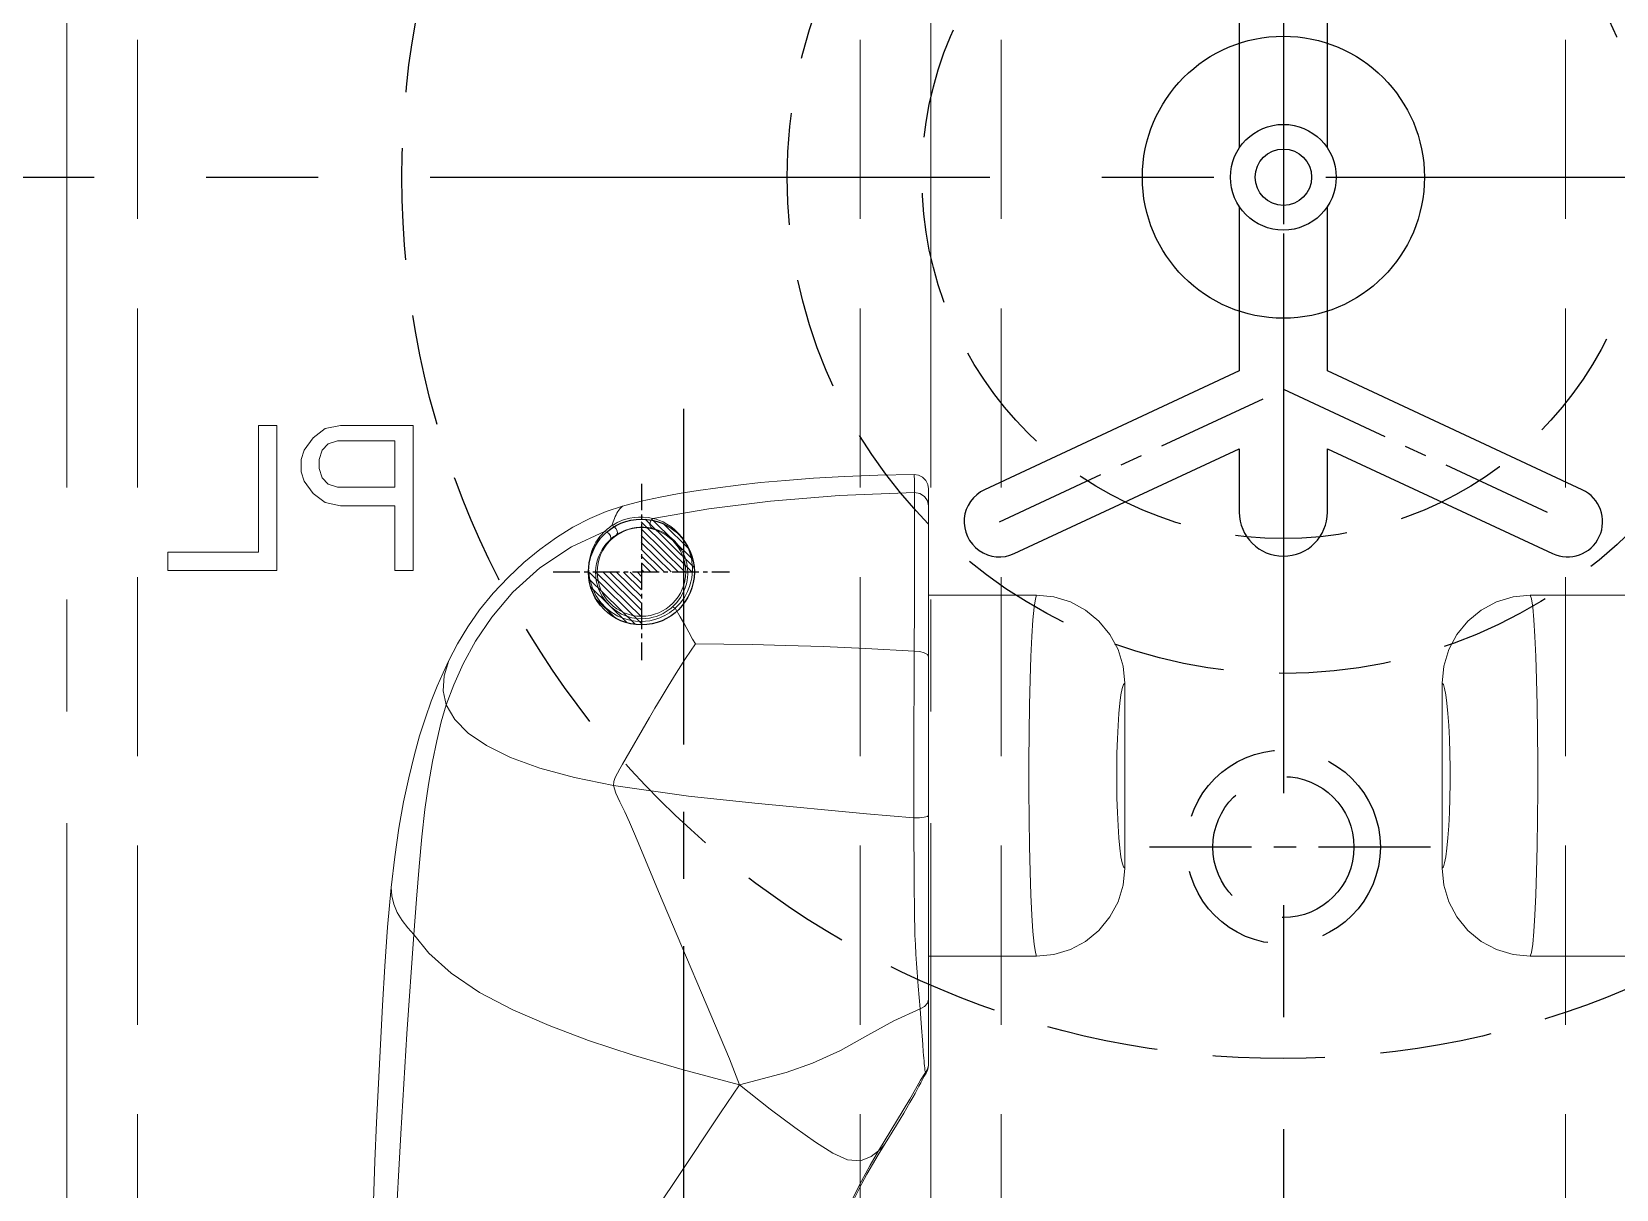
# Model space of a CAD drawing. Header units: inches. Extents: x 160917 to 162189, y -51061 to -50161.
# Drawn here: x 161835.2 to 161925.1, y -50469.6 to -50404 of the extents above; entities that cross this region are included whole.
import ezdxf

# ---------------------------------------------------------------- set-up
doc = ezdxf.new("R2010")
doc.units = ezdxf.units.IN
doc.header["$LTSCALE"] = 2
doc.header["$MEASUREMENT"] = 0
for name, pattern in [('CENTER', [50.8, 31.75, -6.35, 6.35, -6.35]), ('CENTER2', [1.125, 0.75, -0.125, 0.125, -0.125]), ('HIDDEN', [9.525, 6.35, -3.175])]:
    doc.linetypes.add(name, pattern=pattern)
doc.layers.get('0').update_dxf_attribs({"linetype": 'CONTINUOUS'})
for name, color, linetype in [('DEFAULT_1', 7, 'CENTER'), ('PIN', 4, 'CONTINUOUS'), ('Ru', 8, 'CONTINUOUS')]:
    doc.layers.add(name, color=color, linetype=linetype)
for name, color, linetype, lineweight in [('PRODUCT', 1, 'CONTINUOUS', 15), ('WR', 122, 'HIDDEN', 18), ('枕位', 75, 'CONTINUOUS', 15)]:
    doc.layers.add(name, color=color, linetype=linetype, lineweight=lineweight)

msp = doc.modelspace()

# ---------------------------------------------------------------- hatches: boundary and pattern name
at = {"layer": 'PIN', "linetype": 'Continuous'}
h = msp.add_hatch(dxfattribs=at)
h.set_pattern_fill('ANSI31', color=256, scale=2.181818, angle=90.5, style=0)
h.set_pattern_definition([(135.5, (162093.8513, -50448.18357), (-0.19115707, -0.19452285), [])])
h.paths.add_polyline_path([(161869.78, -50434.604), (161866.78, -50434.63, 0.414214), (161869.806, -50437.604)])
h.paths.add_polyline_path([(161869.754, -50431.604), (161869.78, -50434.604), (161872.78, -50434.578, 0.414214)])

# ---------------------------------------------------------------- linework, layer by layer
at = {"linetype": 'CENTER', "ltscale": 0.5}
for p, q in [((161906.192, -50212.211), (161906.192, -50612.211)), ((161756.192, -50412.211), (162056.192, -50412.211))]:
    msp.add_line(p, q, dxfattribs=at)
at = {"color": 8, "linetype": 'CENTER', "ltscale": 0.1}
msp.add_line((161914.538, -50450.211), (161898.601, -50450.211), dxfattribs=at)
at = {"color": 8, "linetype": 'HIDDEN', "ltscale": 0.5}
for centre, radius in [((161906.192, -50412.211), 50), ((161906.192, -50412.211), 28.15), ((161906.192, -50412.211), 20.5), ((161906.192, -50450.211), 5.5), ((161906.192, -50450.211), 4)]:
    msp.add_circle(centre, radius, dxfattribs=at)
msp.add_circle((161906.192, -50412.211), 8)
at = {"linetype": 'Continuous'}
msp.add_circle((161906.192, -50412.211), 1.6, dxfattribs=at)
at = {"layer": 'DEFAULT_1', "color": 2, "linetype": 'CENTER', "ltscale": 0.3}
msp.add_line((161872.192, -50535.84), (161872.192, -50424.439), dxfattribs=at)
at = {"layer": 'PIN', "linetype": 'CENTER2'}
for p, q in [((161869.78, -50429.604), (161869.78, -50439.604)), ((161864.78, -50434.604), (161874.78, -50434.604))]:
    msp.add_line(p, q, dxfattribs=at)
at = {"layer": 'PIN', "linetype": 'Continuous'}
msp.add_circle((161869.78, -50434.604), 3, dxfattribs=at)
at = {"layer": 'PRODUCT', "linetype": 'ByBlock'}
for p, q in [((161848.065, -50426.288), (161848.065, -50433.479)), ((161849.095, -50426.288), (161848.065, -50426.288)), ((161849.095, -50434.531), (161849.095, -50426.288)), ((161851.843, -50426.463), (161851.156, -50426.989)), ((161852.702, -50426.288), (161851.843, -50426.463)), ((161856.823, -50426.288), (161852.702, -50426.288)), ((161856.823, -50434.531), (161856.823, -50426.288)), ((161850.641, -50427.691), (161850.469, -50428.217)), ((161851.156, -50426.989), (161850.641, -50427.691)), ((161851.5, -50428.217), (161851.671, -50427.691)), ((161851.671, -50427.691), (161852.015, -50427.34)), ((161852.015, -50427.34), (161852.53, -50427.165)), ((161852.53, -50427.165), (161855.793, -50427.165)), ((161855.793, -50427.165), (161855.793, -50429.795)), ((161850.469, -50428.217), (161850.469, -50428.919)), ((161851.5, -50428.743), (161851.5, -50428.217)), ((161850.469, -50428.919), (161850.641, -50429.445)), ((161850.641, -50429.445), (161851.156, -50430.146)), ((161851.671, -50429.269), (161851.5, -50428.743)), ((161852.015, -50429.62), (161851.671, -50429.269)), ((161851.156, -50430.146), (161851.843, -50430.672)), ((161852.53, -50429.795), (161852.015, -50429.62)), ((161855.793, -50429.795), (161852.53, -50429.795)), ((161885.268, -50430.316), (161885.272, -50430.785)), ((161886.061, -50462.585), (161886.061, -50429.885)), ((161851.843, -50430.672), (161852.702, -50430.848)), ((161852.702, -50430.848), (161855.793, -50430.848)), ((161855.793, -50430.848), (161855.793, -50434.531)), ((161885.272, -50430.785), (161885.275, -50432.579)), ((161885.275, -50432.579), (161885.266, -50436.966)), ((161842.913, -50433.479), (161842.913, -50434.531)), ((161848.065, -50433.479), (161842.913, -50433.479)), ((161842.913, -50434.531), (161849.095, -50434.531)), ((161855.793, -50434.531), (161856.823, -50434.531)), ((161876.065, -50438.729), (161872.843, -50438.685)), ((161885.233, -50445.762), (161885.239, -50449.201)), ((161874.765, -50462.221), (161870.749, -50452.728)), ((161885.253, -50452.669), (161885.261, -50453.498)), ((161885.261, -50453.498), (161885.271, -50454.287)), ((161885.478, -50458.108), (161885.582, -50459.386)), ((161875.345, -50463.695), (161874.765, -50462.221)), ((161885.839, -50462.616), (161885.852, -50462.741)), ((161875.345, -50463.695), (161874.273, -50465.286)), ((161885.522, -50463.777), (161885.622, -50463.591)), ((161874.273, -50465.286), (161871.788, -50469.008)), ((161884.622, -50465.138), (161883.225, -50467.435))]:
    msp.add_line(p, q, dxfattribs=at)
for points in [[(161885.254, -50429.08), (161883.194, -50429.104), (161881.288, -50429.184), (161879.541, -50429.287), (161877.955, -50429.407), (161876.535, -50429.538), (161875.266, -50429.682), (161874.104, -50429.831), (161873.001, -50429.986), (161871.917, -50430.156), (161870.836, -50430.352), (161869.762, -50430.586), (161868.702, -50430.871)], [(161886.061, -50429.885), (161886.022, -50429.637), (161885.907, -50429.411), (161885.729, -50429.233), (161885.503, -50429.119), (161885.254, -50429.08)], [(161885.254, -50429.08), (161885.254, -50429.09), (161885.254, -50429.102), (161885.254, -50429.117)], [(161885.254, -50429.117), (161885.257, -50429.189), (161885.258, -50429.229), (161885.259, -50429.28), (161885.261, -50429.346), (161885.261, -50429.431)], [(161885.261, -50429.431), (161885.262, -50429.646), (161885.263, -50429.764), (161885.265, -50429.881), (161885.267, -50429.993), (161885.268, -50430.102)], [(161870.424, -50431.567), (161873.604, -50431.026), (161877.109, -50430.584), (161880.986, -50430.265), (161885.268, -50430.102)], [(161885.268, -50430.102), (161885.572, -50430.162), (161885.829, -50430.326)], [(161885.268, -50430.102), (161885.268, -50430.163), (161885.268, -50430.316)], [(161885.829, -50430.326), (161886.001, -50430.57), (161886.061, -50430.857)], [(161868.702, -50430.871), (161867.78, -50431.177), (161866.843, -50431.579), (161865.896, -50432.068), (161864.952, -50432.648), (161864.022, -50433.321), (161863.106, -50434.073), (161862.225, -50434.914), (161861.376, -50435.813), (161860.6, -50436.754), (161859.924, -50437.722), (161859.344, -50438.686), (161858.858, -50439.623)], [(161868.702, -50430.871), (161868.664, -50430.911), (161868.611, -50430.961), (161868.552, -50431.022), (161868.496, -50431.095), (161868.442, -50431.181), (161868.392, -50431.273), (161868.344, -50431.367), (161868.298, -50431.465), (161868.256, -50431.565), (161868.215, -50431.667), (161868.175, -50431.77), (161868.138, -50431.873), (161868.104, -50431.978)], [(161867.685, -50432.313), (161865.812, -50433.172), (161864.013, -50434.375), (161862.482, -50435.754), (161861.284, -50437.163), (161860.366, -50438.524), (161859.673, -50439.81), (161859.129, -50441.01), (161858.703, -50442.142)], [(161867.685, -50432.313), (161867.608, -50432.388), (161867.529, -50432.472), (161867.447, -50432.566), (161867.364, -50432.671), (161867.282, -50432.787), (161867.199, -50432.916), (161867.118, -50433.061), (161867.04, -50433.222), (161866.966, -50433.402), (161866.9, -50433.604), (161866.844, -50433.832), (161866.803, -50434.091), (161866.785, -50434.385)], [(161868.104, -50431.978), (161868.025, -50432.033), (161867.943, -50432.093), (161867.859, -50432.159), (161867.773, -50432.232), (161867.685, -50432.313)], [(161867.685, -50432.313), (161867.816, -50432.341), (161867.937, -50432.43), (161868.018, -50432.556), (161868.036, -50432.688), (161867.988, -50432.792)], [(161870.424, -50431.567), (161870.157, -50431.517), (161869.883, -50431.49), (161869.621, -50431.489), (161869.367, -50431.51), (161869.123, -50431.552), (161868.896, -50431.609), (161868.7, -50431.675), (161868.537, -50431.741), (161868.403, -50431.805), (161868.289, -50431.865), (161868.191, -50431.923), (161868.104, -50431.978)], [(161868.104, -50431.978), (161868.225, -50432.022), (161868.336, -50432.131), (161868.405, -50432.273), (161868.413, -50432.409), (161868.358, -50432.5)], [(161870.4, -50432.134), (161870.165, -50432.091), (161869.924, -50432.07), (161869.694, -50432.07), (161869.471, -50432.089), (161869.257, -50432.126), (161869.057, -50432.177), (161868.884, -50432.235), (161868.741, -50432.293), (161868.623, -50432.348), (161868.522, -50432.401), (161868.435, -50432.452), (161868.358, -50432.5)], [(161870.424, -50431.567), (161870.327, -50431.659), (161870.269, -50431.797), (161870.262, -50431.947), (161870.31, -50432.07), (161870.4, -50432.134)], [(161872.405, -50434.604), (161872.346, -50434.1), (161872.219, -50433.687), (161872.055, -50433.35), (161871.871, -50433.076), (161871.681, -50432.857), (161871.491, -50432.679), (161871.299, -50432.532), (161871.104, -50432.409), (161870.913, -50432.31), (161870.732, -50432.235), (161870.563, -50432.178), (161870.4, -50432.134)], [(161872.676, -50434.398), (161872.611, -50433.823), (161872.47, -50433.352), (161872.286, -50432.966), (161872.08, -50432.652), (161871.868, -50432.4), (161871.653, -50432.196), (161871.437, -50432.026), (161871.218, -50431.884), (161871.002, -50431.77), (161870.799, -50431.683), (161870.607, -50431.617), (161870.424, -50431.567)], [(161867.988, -50432.792), (161867.921, -50432.858), (161867.851, -50432.932), (161867.78, -50433.015), (161867.707, -50433.106), (161867.633, -50433.208), (161867.56, -50433.321), (161867.487, -50433.448), (161867.417, -50433.589), (161867.35, -50433.747), (161867.29, -50433.923), (161867.239, -50434.122), (161867.201, -50434.347), (161867.182, -50434.604)], [(161868.358, -50432.5), (161868.288, -50432.548), (161868.216, -50432.6), (161868.142, -50432.658), (161868.066, -50432.721), (161867.988, -50432.792)], [(161866.785, -50434.385), (161866.834, -50434.955), (161866.977, -50435.474), (161867.195, -50435.935), (161867.467, -50436.328), (161867.775, -50436.652), (161868.106, -50436.911), (161868.447, -50437.11), (161868.788, -50437.253), (161869.121, -50437.347), (161869.437, -50437.398), (161869.731, -50437.414), (161870.001, -50437.403), (161870.246, -50437.37), (161870.466, -50437.322), (161870.658, -50437.266), (161870.826, -50437.205), (161870.976, -50437.14), (161871.114, -50437.071), (161871.246, -50436.996), (161871.373, -50436.915), (161871.491, -50436.831), (161871.599, -50436.746), (161871.693, -50436.664)], [(161867.182, -50434.604), (161867.219, -50435.101), (161867.341, -50435.555), (161867.531, -50435.959), (161867.771, -50436.305), (161868.044, -50436.591), (161868.338, -50436.819), (161868.641, -50436.993), (161868.944, -50437.118), (161869.238, -50437.2), (161869.52, -50437.245), (161869.782, -50437.259), (161870.022, -50437.249), (161870.241, -50437.22), (161870.437, -50437.178), (161870.608, -50437.128), (161870.757, -50437.074), (161870.891, -50437.017), (161871.014, -50436.956), (161871.132, -50436.889), (161871.246, -50436.818), (161871.352, -50436.743), (161871.448, -50436.668), (161871.531, -50436.597)], [(161871.531, -50436.597), (161871.78, -50436.343), (161871.996, -50436.053), (161872.154, -50435.768), (161872.259, -50435.512), (161872.328, -50435.284), (161872.37, -50435.082), (161872.394, -50434.903), (161872.404, -50434.745), (161872.405, -50434.604)], [(161871.693, -50436.664), (161871.972, -50436.376), (161872.214, -50436.046), (161872.392, -50435.722), (161872.51, -50435.43), (161872.588, -50435.171), (161872.635, -50434.941), (161872.662, -50434.738), (161872.674, -50434.558), (161872.676, -50434.398)], [(161871.693, -50436.664), (161871.624, -50436.615), (161871.568, -50436.592), (161871.531, -50436.597)], [(161871.693, -50436.664), (161871.975, -50437.15), (161872.235, -50437.605), (161872.469, -50438.029), (161872.678, -50438.418), (161872.843, -50438.685)], [(161885.266, -50436.966), (161885.255, -50438.652), (161885.233, -50445.762)], [(161872.843, -50438.685), (161872.278, -50439.516), (161871.743, -50440.353), (161871.295, -50441.079), (161870.899, -50441.736), (161870.547, -50442.33), (161870.232, -50442.867), (161868.707, -50445.511)], [(161885.252, -50439.103), (161882.502, -50438.945), (161880.096, -50438.842), (161877.967, -50438.773), (161876.065, -50438.729)], [(161885.252, -50439.103), (161885.561, -50439.126), (161885.824, -50439.193), (161886, -50439.294), (161886.061, -50439.413)], [(161858.858, -50439.623), (161858.528, -50440.321), (161858.194, -50441.09), (161857.858, -50441.939), (161857.523, -50442.876), (161857.195, -50443.908), (161856.878, -50445.042), (161856.576, -50446.287), (161856.291, -50447.652), (161856.025, -50449.138), (161855.788, -50450.756), (161855.589, -50452.513)], [(161858.703, -50442.142), (161858.524, -50441.355), (161858.583, -50440.502), (161858.858, -50439.623)], [(161856.862, -50455.172), (161857.012, -50453.158), (161857.164, -50451.315), (161857.324, -50449.624), (161857.501, -50448.073), (161857.701, -50446.656), (161857.926, -50445.364), (161858.169, -50444.187), (161858.424, -50443.115), (161858.703, -50442.142)], [(161868.194, -50446.709), (161865.984, -50446.274), (161864.024, -50445.741), (161862.353, -50445.129), (161860.996, -50444.455), (161859.956, -50443.741), (161859.196, -50442.982), (161858.703, -50442.142)], [(161868.707, -50445.511), (161868.557, -50445.777), (161868.42, -50446.024), (161868.294, -50446.257), (161868.206, -50446.484), (161868.194, -50446.709)], [(161870.749, -50452.728), (161869.682, -50450.173), (161869.389, -50449.459), (161869.109, -50448.807), (161868.832, -50448.209), (161868.555, -50447.65), (161868.321, -50447.148), (161868.194, -50446.709)], [(161876.203, -50447.722), (161872.443, -50447.315), (161868.194, -50446.709)], [(161885.239, -50448.559), (161882.536, -50448.326), (161876.203, -50447.722)], [(161885.239, -50448.559), (161885.552, -50448.549), (161885.819, -50448.521), (161885.998, -50448.477), (161886.061, -50448.424)], [(161885.239, -50449.201), (161885.251, -50451.748), (161885.253, -50452.669)], [(161855.589, -50452.513), (161855.381, -50454.746), (161855.218, -50456.975), (161855.086, -50459.198), (161854.969, -50461.415), (161854.747, -50465.829)], [(161856.862, -50455.172), (161856.525, -50454.79), (161856.199, -50454.379), (161855.925, -50453.928), (161855.729, -50453.451), (161855.617, -50452.97), (161855.589, -50452.513)], [(161885.271, -50454.287), (161885.281, -50454.723), (161885.296, -50455.205), (161885.318, -50455.733), (161885.347, -50456.286), (161885.38, -50456.82), (161885.415, -50457.307), (161885.478, -50458.108)], [(161855.806, -50472.301), (161856.14, -50466.477), (161856.478, -50460.806), (161856.862, -50455.172)], [(161856.862, -50455.172), (161857.728, -50456.229), (161858.988, -50457.367), (161860.602, -50458.457), (161862.481, -50459.446), (161864.539, -50460.333), (161866.785, -50461.184), (161869.302, -50462.015), (161872.086, -50462.831), (161875.345, -50463.695)], [(161885.582, -50459.386), (161885.834, -50459.257), (161886.002, -50459.067), (161886.061, -50458.845)], [(161885.582, -50459.386), (161884.091, -50460.069), (161882.624, -50460.889), (161881.063, -50461.744), (161879.487, -50462.469), (161877.986, -50462.996), (161876.627, -50463.362), (161875.345, -50463.695)], [(161885.582, -50459.386), (161885.644, -50460.194), (161885.734, -50461.416)], [(161885.734, -50461.416), (161885.767, -50461.827), (161885.779, -50462.014), (161885.793, -50462.183), (161885.808, -50462.339), (161885.823, -50462.484), (161885.839, -50462.616)], [(161885.852, -50462.741), (161885.862, -50462.859), (161885.872, -50462.942), (161885.884, -50462.982), (161885.896, -50462.997)], [(161885.896, -50462.997), (161885.986, -50462.848), (161886.042, -50462.683), (161886.053, -50462.584)], [(161885.925, -50463.032), (161886, -50462.893), (161886.045, -50462.744), (161886.061, -50462.585)], [(161875.345, -50463.695), (161877.083, -50465.081), (161878.487, -50466.117), (161879.654, -50466.949), (161880.63, -50467.581), (161881.469, -50467.96), (161882.209, -50468.008), (161882.813, -50467.766), (161883.225, -50467.435)], [(161885.896, -50462.997), (161885.616, -50463.431), (161885.325, -50463.94), (161884.995, -50464.51), (161884.622, -50465.138)], [(161885.622, -50463.591), (161885.817, -50463.217), (161885.925, -50463.032)], [(161885.896, -50462.997), (161885.905, -50463), (161885.912, -50463.004), (161885.918, -50463.01), (161885.922, -50463.017), (161885.924, -50463.025), (161885.925, -50463.032)], [(161885.012, -50464.695), (161885.167, -50464.425), (161885.301, -50464.184), (161885.522, -50463.777)], [(161883.213, -50467.669), (161884.242, -50465.993), (161884.455, -50465.642), (161884.654, -50465.306), (161885.012, -50464.695)], [(161854.747, -50465.829), (161854.659, -50468.034), (161854.511, -50472.595)], [(161883.225, -50467.435), (161883.41, -50467.269), (161883.565, -50467.093)], [(161883.225, -50467.435), (161882.749, -50468.252), (161882.255, -50469.155), (161881.753, -50470.168), (161881.263, -50471.31), (161880.798, -50472.588), (161880.349, -50473.997)], [(161880.715, -50473.146), (161880.785, -50472.918), (161880.857, -50472.69), (161880.933, -50472.461), (161881.014, -50472.222), (161881.103, -50471.968), (161881.204, -50471.689), (161881.321, -50471.382), (161881.459, -50471.042), (161881.619, -50470.665), (161881.806, -50470.25), (161882.027, -50469.794), (161882.279, -50469.298), (161882.563, -50468.773), (161882.877, -50468.228), (161883.213, -50467.669)], [(161871.788, -50469.008), (161869.001, -50473.159), (161868.191, -50474.357)]]:
    msp.add_lwpolyline(points, dxfattribs=at)
msp.add_circle((161869.78, -50434.604), 2.513, dxfattribs=at)
at = {"layer": 'Ru', "linetype": 'CENTER', "ltscale": 0.1}
for p, q in [((161906.192, -50388.211), (161906.192, -50431.211)), ((161890.084, -50431.752), (161906.192, -50424.241)), ((161906.192, -50424.241), (161922.301, -50431.752))]:
    msp.add_line(p, q, dxfattribs=at)
at = {"layer": 'Ru', "ltscale": 0.5}
for p, q in [((161903.692, -50397.393), (161903.692, -50410.553)), ((161908.692, -50410.553), (161908.692, -50397.393)), ((161903.692, -50413.87), (161903.692, -50423.2)), ((161908.692, -50423.2), (161908.692, -50413.87)), ((161903.692, -50423.2), (161889.238, -50429.94)), ((161923.146, -50429.94), (161908.692, -50423.2)), ((161890.929, -50433.565), (161903.692, -50427.613)), ((161903.692, -50427.613), (161903.692, -50431.211)), ((161908.692, -50427.613), (161921.456, -50433.565)), ((161908.692, -50431.211), (161908.692, -50427.613))]:
    msp.add_line(p, q, dxfattribs=at)
msp.add_circle((161906.192, -50412.211), 3, dxfattribs=at)
for centre, radius, start, end in [((161890.084, -50431.752), 2, 115, 295), ((161922.301, -50431.752), 2, 245, 65), ((161906.192, -50431.211), 2.5, 180, 0)]:
    msp.add_arc(centre, radius, start, end, dxfattribs=at)
at = {"layer": 'WR', "linetype": 'CENTER', "ltscale": 0.5}
for p, q in [((161837.192, -50582.211), (161837.192, -50242.211)), ((161886.192, -50582.211), (161886.192, -50242.211))]:
    msp.add_line(p, q, dxfattribs=at)
at = {"layer": 'WR', "linetype": 'HIDDEN', "ltscale": 0.8}
for p, q in [((161841.192, -50582.211), (161841.192, -50242.211)), ((161882.192, -50582.211), (161882.192, -50242.211)), ((161890.192, -50582.211), (161890.192, -50242.211)), ((161922.192, -50582.211), (161922.192, -50242.211))]:
    msp.add_line(p, q, dxfattribs=at)
at = {"layer": '枕位', "linetype": 'ByBlock', "ltscale": 0.3}
for p, q in [((161886.061, -50435.924), (161892.195, -50435.924)), ((161926.323, -50435.924), (161920.19, -50435.924)), ((161897.192, -50451.411), (161897.192, -50440.912)), ((161915.192, -50451.411), (161915.192, -50440.912)), ((161886.061, -50456.399), (161892.195, -50456.399)), ((161926.323, -50456.399), (161920.19, -50456.399))]:
    msp.add_line(p, q, dxfattribs=at)
for points in [[(161892.194, -50435.924), (161892.122, -50436.135), (161892.051, -50436.604), (161891.985, -50437.317), (161891.925, -50438.257), (161891.872, -50439.399), (161891.828, -50440.714), (161891.794, -50442.168), (161891.771, -50443.724), (161891.759, -50445.342), (161891.759, -50446.981), (161891.771, -50448.6), (161891.794, -50450.156), (161891.828, -50451.61), (161891.872, -50452.925), (161891.925, -50454.066), (161891.985, -50455.006), (161892.051, -50455.719), (161892.122, -50456.188), (161892.194, -50456.399)], [(161892.195, -50435.924), (161893.166, -50436.019), (161894.108, -50436.304), (161894.969, -50436.763), (161895.731, -50437.387), (161896.355, -50438.148), (161896.813, -50439.006), (161897.098, -50439.945), (161897.192, -50440.912)], [(161920.19, -50435.924), (161919.219, -50436.019), (161918.277, -50436.304), (161917.416, -50436.763), (161916.654, -50437.387), (161916.03, -50438.148), (161915.571, -50439.007), (161915.287, -50439.946), (161915.192, -50440.912)], [(161920.19, -50435.924), (161920.263, -50436.135), (161920.333, -50436.604), (161920.4, -50437.317), (161920.46, -50438.257), (161920.513, -50439.399), (161920.556, -50440.714), (161920.59, -50442.168), (161920.614, -50443.724), (161920.625, -50445.342), (161920.625, -50446.981), (161920.614, -50448.6), (161920.59, -50450.156), (161920.556, -50451.61), (161920.513, -50452.924), (161920.46, -50454.066), (161920.4, -50455.006), (161920.333, -50455.719), (161920.263, -50456.188), (161920.19, -50456.399)], [(161897.192, -50440.912), (161897.117, -50440.993), (161897.045, -50441.213), (161896.976, -50441.567), (161896.913, -50442.043), (161896.858, -50442.63), (161896.812, -50443.312), (161896.777, -50444.07), (161896.753, -50444.884), (161896.74, -50445.732), (161896.74, -50446.592), (161896.753, -50447.44), (161896.777, -50448.254), (161896.812, -50449.012), (161896.858, -50449.694), (161896.913, -50450.28), (161896.976, -50450.757), (161897.045, -50451.11), (161897.117, -50451.33), (161897.192, -50451.411)], [(161915.192, -50440.912), (161915.267, -50440.993), (161915.34, -50441.213), (161915.409, -50441.566), (161915.471, -50442.043), (161915.526, -50442.63), (161915.572, -50443.311), (161915.608, -50444.069), (161915.632, -50444.883), (161915.644, -50445.732), (161915.644, -50446.592), (161915.632, -50447.44), (161915.608, -50448.254), (161915.572, -50449.012), (161915.526, -50449.693), (161915.471, -50450.28), (161915.409, -50450.757), (161915.34, -50451.11), (161915.267, -50451.33), (161915.192, -50451.411)], [(161897.192, -50451.411), (161897.098, -50452.378), (161896.813, -50453.317), (161896.355, -50454.176), (161895.731, -50454.937), (161894.969, -50455.561), (161894.108, -50456.019), (161893.166, -50456.304), (161892.195, -50456.399)], [(161915.192, -50451.411), (161915.287, -50452.378), (161915.571, -50453.317), (161916.03, -50454.176), (161916.654, -50454.937), (161917.416, -50455.561), (161918.277, -50456.02), (161919.219, -50456.304), (161920.19, -50456.399)]]:
    msp.add_lwpolyline(points, dxfattribs=at)

doc.saveas('drawing.dxf')
